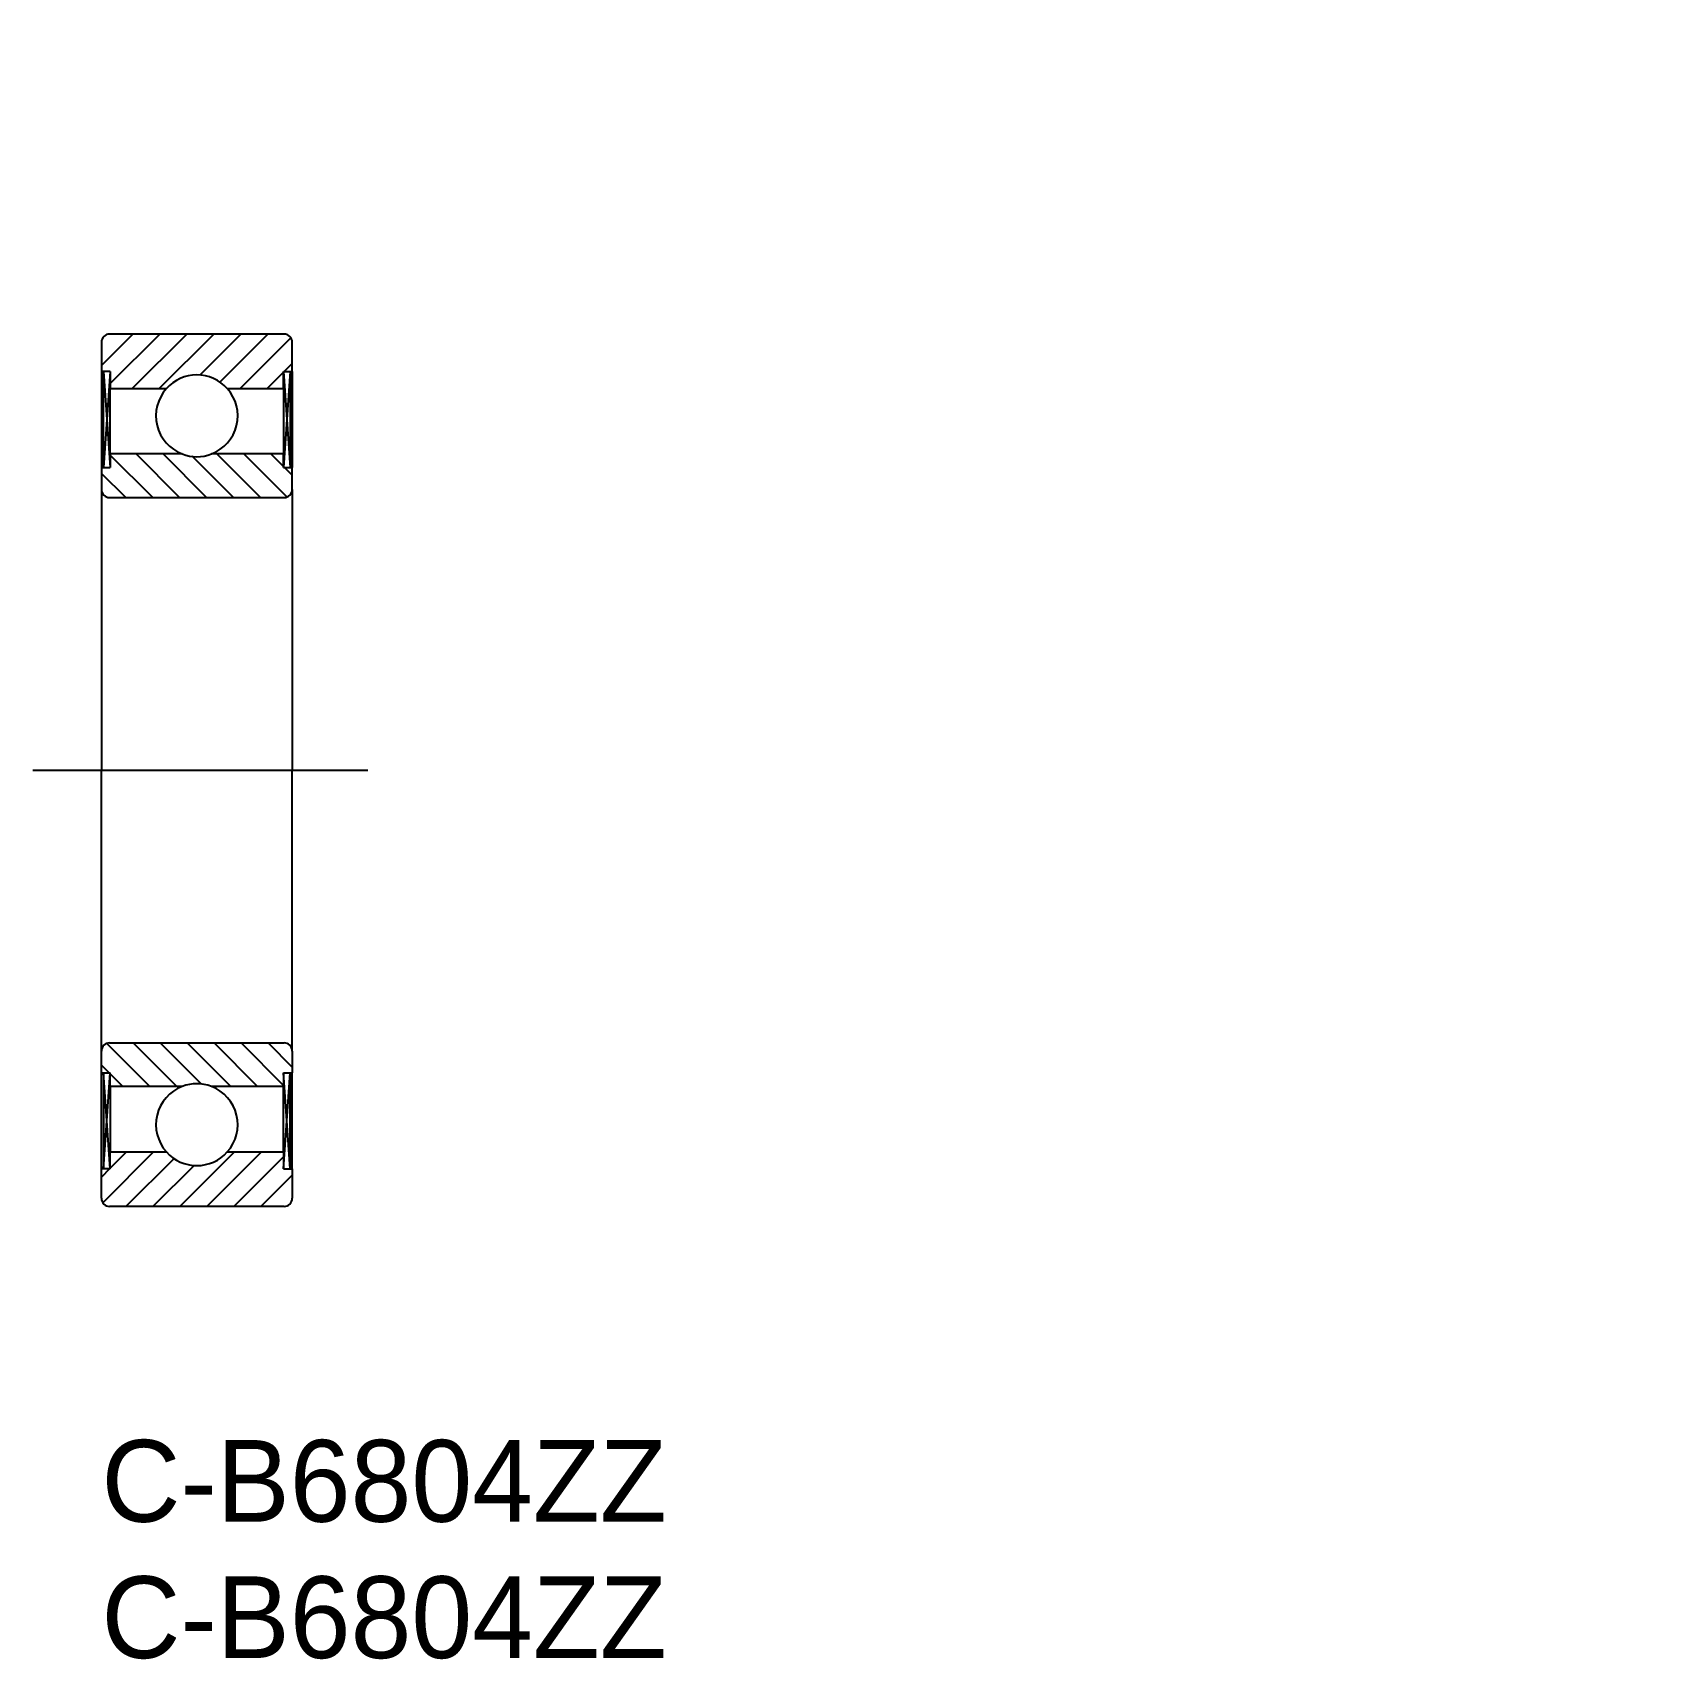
# Model space of a CAD drawing. Extents: x -2.5 to 57.6, y -8 to 51.6.
import ezdxf

# ---------------------------------------------------------------- set-up
doc = ezdxf.new("R2010")
doc.units = 0
doc.header["$PDMODE"] = 1
doc.linetypes.add('CENTER', pattern=[50.8, 31.75, -6.35, 6.35, -6.35])
doc.layers.get('0').update_dxf_attribs({"linetype": 'CONTINUOUS'})
doc.layers.add('CENTER', color=1, linetype='CENTER')

msp = doc.modelspace()

# ---------------------------------------------------------------- linework, layer by layer
at = {"color": 7, "linetype": 'CONTINUOUS'}
for p, q in [((0, 39.413), (1.151, 40.564)), ((0, 40.264), (0, 39.184)), ((6.7, 40.564), (0.3, 40.564)), ((0.322, 38.745), (2.141, 40.564)), ((1.131, 38.564), (3.131, 40.564)), ((2.121, 38.564), (4.121, 40.564)), ((3.604, 39.057), (5.111, 40.564)), ((4.338, 38.801), (6.101, 40.564)), ((5.09, 38.564), (6.952, 40.426)), ((7, 39.184), (7, 40.264)), ((0, 39.184), (0, 35.664)), ((0.322, 39.184), (0, 39.184)), ((0.081, 35.664), (0.081, 39.184)), ((0.081, 39.184), (0.322, 35.664)), ((0.322, 39.184), (0.081, 35.664)), ((0.322, 39.184), (0.322, 38.564)), ((6.08, 38.564), (6.678, 39.162)), ((6.678, 39.184), (6.92, 35.664)), ((6.92, 39.184), (6.678, 35.664)), ((6.678, 38.564), (6.678, 39.184)), ((6.678, 39.184), (7, 39.184)), ((6.7, 39.184), (7, 39.484)), ((6.92, 39.184), (6.92, 35.664)), ((7, 39.184), (7, 35.664)), ((0.322, 38.564), (2.382, 38.564)), ((0.322, 36.164), (0.322, 38.564)), ((4.618, 38.564), (6.678, 38.564)), ((6.678, 38.564), (6.678, 36.164)), ((0.322, 36.164), (0.322, 35.664)), ((2.961, 36.164), (0.322, 36.164)), ((1.879, 34.564), (0.322, 36.121)), ((2.869, 34.564), (1.269, 36.164)), ((3.859, 34.564), (2.259, 36.164)), ((4.849, 34.564), (3.334, 36.079)), ((6.678, 36.164), (4.039, 36.164)), ((5.839, 34.564), (4.239, 36.164)), ((6.808, 34.585), (5.229, 36.164)), ((6.678, 35.705), (6.219, 36.164)), ((6.678, 35.664), (6.678, 36.164)), ((0, 35.664), (0, 34.864)), ((0, 35.664), (0.322, 35.664)), ((0.889, 34.564), (0, 35.453)), ((6.678, 35.664), (7, 35.664)), ((7, 35.383), (6.719, 35.664)), ((7, 34.864), (7, 35.664)), ((0, 34.864), (0, 24.564)), ((7, 34.864), (7, 24.564)), ((0.3, 34.564), (6.7, 34.564)), ((0, 14.264), (0, 24.564)), ((7, 14.264), (7, 24.564)), ((0.192, 14.543), (1.771, 12.964)), ((0.3, 14.564), (6.7, 14.564)), ((1.161, 14.564), (2.761, 12.964)), ((2.151, 14.564), (3.666, 13.049)), ((3.141, 14.564), (4.741, 12.964)), ((4.131, 14.564), (5.731, 12.964)), ((5.121, 14.564), (6.678, 13.007)), ((6.111, 14.564), (7, 13.675)), ((0, 13.464), (0, 14.264)), ((7, 14.264), (7, 13.464)), ((0, 13.745), (0.281, 13.464)), ((0, 9.944), (0, 13.464)), ((0, 13.464), (0.322, 13.464)), ((0.081, 13.464), (0.081, 9.944)), ((0.081, 9.944), (0.322, 13.464)), ((0.322, 9.944), (0.081, 13.464)), ((0.322, 12.964), (0.322, 13.464)), ((0.322, 13.423), (0.781, 12.964)), ((6.678, 13.464), (6.678, 12.964)), ((6.678, 13.464), (7, 13.464)), ((6.678, 9.944), (6.92, 13.464)), ((6.92, 9.944), (6.678, 13.464)), ((6.92, 9.944), (6.92, 13.464)), ((7, 9.944), (7, 13.464)), ((0.322, 12.964), (0.322, 10.564)), ((2.961, 12.964), (0.322, 12.964)), ((6.678, 12.964), (4.039, 12.964)), ((6.678, 10.564), (6.678, 12.964)), ((1.91, 10.564), (0.048, 8.702)), ((0.322, 9.944), (0.322, 10.564)), ((0.322, 10.564), (2.382, 10.564)), ((0.92, 10.564), (0.322, 9.966)), ((2.662, 10.327), (0.899, 8.564)), ((4.879, 10.564), (2.879, 8.564)), ((5.869, 10.564), (3.869, 8.564)), ((4.618, 10.564), (6.678, 10.564)), ((6.678, 10.383), (4.859, 8.564)), ((6.678, 10.564), (6.678, 9.944)), ((0, 8.864), (0, 9.944)), ((0.322, 9.944), (0, 9.944)), ((0.3, 9.944), (0, 9.644)), ((3.396, 10.071), (1.889, 8.564)), ((7, 9.715), (5.849, 8.564)), ((6.678, 9.944), (7, 9.944)), ((7, 9.944), (7, 8.864)), ((6.7, 8.564), (0.3, 8.564))]:
    msp.add_line(p, q, dxfattribs=at)
for centre, radius, start, end in [((0.3, 40.264), 0.3, 90, 180), ((6.7, 40.264), 0.3, 0, 90), ((3.5, 37.564), 1.5, 41.81031, 138.18969), ((3.5, 37.564), 1.5, 138.18969, 248.96053), ((3.5, 37.564), 1.5, 291.03947, 41.81031), ((3.5, 37.564), 1.5, 248.96053, 291.03947), ((0.3, 34.864), 0.3, 180, 270), ((6.7, 34.864), 0.3, 270, 0), ((0.3, 14.264), 0.3, 90, 180), ((6.7, 14.264), 0.3, 0, 90), ((3.5, 11.564), 1.5, 111.03947, 221.81031), ((3.5, 11.564), 1.5, 68.96053, 111.03947), ((3.5, 11.564), 1.5, 318.18969, 68.96053), ((3.5, 11.564), 1.5, 221.81031, 318.18969), ((0.3, 8.864), 0.3, 180, 270), ((6.7, 8.864), 0.3, 270, 0)]:
    msp.add_arc(centre, radius, start, end, dxfattribs=at)
at = {"color": 7, "extrusion": (1, 0, 0)}
for p in [(57.558, 51.613, -1.199), (57.558, 51.172, 3.558), (57.558, 50.306, -5.795), (57.558, 49.043, 7.834), (57.558, 47.427, -9.607), (55.295, 46.379, 0.888), (55.295, 46.087, -2.639), (55.295, 45.511, 4.318), (57.558, 45.512, 11.053), (55.295, 44.666, -5.88), (55.733, 44.373, -0.9), (55.733, 44.043, 2.668), (55.295, 43.575, 7.281), (55.733, 43.393, -4.346), (57.558, 43.365, -12.122), (55.295, 42.269, -8.483), (55.733, 42.446, 5.876), (55.403, 41.164, -1.836), (55.403, 41.164, 1.836), (55.733, 41.233, -7.205), (57.558, 41.057, 12.779), (55.295, 40.783, 9.454), (55.733, 39.798, 8.29), (43.358, 39.313, -0.874), (55.295, 39.157, -10.168), (55.403, 39.571, -5.144), (55.403, 39.571, 5.144), (43.358, 38.895, 2.571), (54.058, 38.669), (54.058, 38.669), (43.358, 38.083, -4.118), (55.733, 38.187, -9.092), (55.295, 37.435, 10.603), (43.358, 36.924, 5.427), (55.403, 36.701, -7.433), (55.403, 36.701, 7.433), (55.733, 36.456, 9.584), (57.558, 36.28, 12.779), (43.358, 35.485, -6.42), (52.795, 35.666), (52.795, 35.666), (53.233, 34.665), (53.233, 34.665), (43.358, 33.851, 7.039), (55.295, 33.897, 10.603), (57.558, 33.973, -12.122), (52.903, 33.121), (52.903, 33.121), (53.133, 33.121), (55.733, 32.873, 9.584), (40.858, 32.116), (40.858, 32.116), (55.295, 32.176, -10.168), (57.558, 31.825, 11.053), (55.733, 31.143, -9.092), (43.358, 30.381, 7.039), (55.295, 30.55, 9.454), (55.403, 29.542, -7.433), (55.403, 29.542, 7.433), (55.733, 29.532, 8.29), (57.558, 29.911, -9.607), (55.295, 29.063, -8.483), (43.358, 28.747, -6.42), (55.472, 28.494), (57.558, 28.295, 7.834), (55.295, 27.757, 7.281), (55.472, 27.798, -1.679), (55.472, 27.798, 1.679), (55.733, 28.096, -7.205), (41.317, 27.392, -0.657), (41.317, 27.392, 0.657), (43.358, 27.309, 5.427), (49.666, 27.608), (41.317, 26.621, -1.719), (41.317, 26.621, 1.719), (49.275, 26.837, 0.304), (49.275, 26.629, -0.875), (49.666, 27.023, -1.414), (49.666, 27.023, 1.414), (55.295, 26.667, -5.88), (55.403, 26.671, 5.144), (55.403, 26.671, -5.144), (55.733, 26.884, 5.876), (57.558, 27.032, -5.795), (43.358, 26.15, -4.118), (49.275, 26.239, 1.341), (53.722, 26.119), (53.722, 26.119), (55.733, 25.937, -4.346), (57.558, 26.165, 3.558), (40.017, 25.371), (40.017, 25.371), (40.189, 25.371), (43.358, 25.337, 2.571), (48.166, 25.608), (48.166, 25.608), (55.295, 25.822, 4.318), (55.295, 25.245, -2.639), (55.733, 25.287, 2.668), (57.558, 25.724, -1.199), (43.358, 24.919, -0.874), (48.125, 25.114), (48.125, 25.114), (55.295, 24.953, 0.888), (55.403, 25.078, 1.836), (55.403, 25.078, -1.836), (55.733, 24.956, -0.9), (41.317, 24.122, 1.719), (41.317, 24.122, -1.719), (49.275, 24.515, -1.644), (49.666, 24.194, 1.414), (49.666, 24.194, -1.414), (55.472, 24.439, 1.679), (55.472, 24.439, -1.679), (49.275, 23.989, 1.341), (49.275, 23.598, -0.875), (49.666, 23.608), (55.472, 23.744), (41.317, 23.35, 0.657), (41.317, 23.35, -0.657), (49.275, 23.39, 0.304)]:
    msp.add_point(p, dxfattribs=at)
at = {"color": 7, "extrusion": (-1, 0, 0)}
for p in [(57.558, 51.613, -1.199), (57.558, 51.172, 3.558), (57.558, 50.306, -5.795), (57.558, 49.043, 7.834), (57.558, 47.427, -9.607), (55.295, 46.379, 0.888), (55.295, 46.087, -2.639), (55.295, 45.511, 4.318), (57.558, 45.512, 11.053), (55.295, 44.666, -5.88), (55.733, 44.373, -0.9), (55.733, 44.043, 2.668), (55.295, 43.575, 7.281), (55.733, 43.393, -4.346), (57.558, 43.365, -12.122), (55.295, 42.269, -8.483), (55.733, 42.446, 5.876), (55.403, 41.164, -1.836), (55.403, 41.164, 1.836), (55.733, 41.233, -7.205), (57.558, 41.057, 12.779), (55.295, 40.783, 9.454), (55.733, 39.798, 8.29), (43.358, 39.313, -0.874), (55.295, 39.157, -10.168), (55.403, 39.571, -5.144), (55.403, 39.571, 5.144), (43.358, 38.895, 2.571), (43.358, 38.083, -4.118), (55.733, 38.187, -9.092), (55.295, 37.435, 10.603), (43.358, 36.924, 5.427), (55.403, 36.701, -7.433), (55.403, 36.701, 7.433), (55.733, 36.456, 9.584), (57.558, 36.28, 12.779), (43.358, 35.485, -6.42), (43.358, 33.851, 7.039), (55.295, 33.897, 10.603), (57.558, 33.973, -12.122), (53.133, 33.121), (55.733, 32.873, 9.584), (55.295, 32.176, -10.168), (57.558, 31.825, 11.053), (55.733, 31.143, -9.092), (43.358, 30.381, 7.039), (55.295, 30.55, 9.454), (55.403, 29.542, 7.433), (55.403, 29.542, -7.433), (55.733, 29.532, 8.29), (57.558, 29.911, -9.607), (55.295, 29.063, -8.483), (43.358, 28.747, -6.42), (57.558, 28.295, 7.834), (55.295, 27.757, 7.281), (55.733, 28.096, -7.205), (43.358, 27.309, 5.427), (55.295, 26.667, -5.88), (55.403, 26.671, 5.144), (55.403, 26.671, -5.144), (55.733, 26.884, 5.876), (57.558, 27.032, -5.795), (43.358, 26.15, -4.118), (55.733, 25.937, -4.346), (57.558, 26.165, 3.558), (40.189, 25.371), (43.358, 25.337, 2.571), (55.295, 25.822, 4.318), (55.295, 25.245, -2.639), (55.733, 25.287, 2.668), (57.558, 25.724, -1.199), (43.358, 24.919, -0.874), (55.295, 24.953, 0.888), (55.403, 25.078, 1.836), (55.403, 25.078, -1.836), (55.733, 24.956, -0.9)]:
    msp.add_point(p, dxfattribs=at)
at = {"color": 7, "extrusion": (-1, 1e-16, 0)}
for p in [(54.058, 38.669), (52.795, 35.666), (53.233, 34.665), (52.903, 33.121), (40.858, 32.116)]:
    msp.add_point(p, dxfattribs=at)
at = {"color": 7, "extrusion": (-1, 0, 1e-16)}
for p in [(55.472, 28.494), (55.472, 27.798, -1.679), (55.472, 27.798, 1.679), (41.317, 27.392, -0.657), (41.317, 27.392, 0.657), (49.666, 27.608), (41.317, 26.621, -1.719), (41.317, 26.621, 1.719), (49.275, 26.837, 0.304), (49.275, 26.629, -0.875), (49.666, 27.023, -1.414), (49.666, 27.023, 1.414), (49.275, 26.239, 1.341), (41.317, 24.122, 1.719), (41.317, 24.122, -1.719), (49.275, 24.515, -1.644), (49.666, 24.194, 1.414), (49.666, 24.194, -1.414), (55.472, 24.439, 1.679), (55.472, 24.439, -1.679), (49.275, 23.989, 1.341), (49.275, 23.598, -0.875), (49.666, 23.608), (55.472, 23.744), (41.317, 23.35, 0.657), (41.317, 23.35, -0.657), (49.275, 23.39, 0.304)]:
    msp.add_point(p, dxfattribs=at)
at = {"color": 7, "linetype": 'CONTINUOUS'}
msp.add_point((0, 0), dxfattribs=at)
at = {"layer": 'CENTER', "color": 1, "linetype": 'CENTER'}
msp.add_line((-2.521, 24.564), (9.77, 24.564), dxfattribs=at)

# ---------------------------------------------------------------- texts
at = {"color": 7, "linetype": 'CONTINUOUS'}
for p in [(0, -3), (0, -8)]:
    msp.add_text('C-B6804ZZ', height=3, dxfattribs=at).set_placement(p)

doc.saveas('drawing.dxf')
